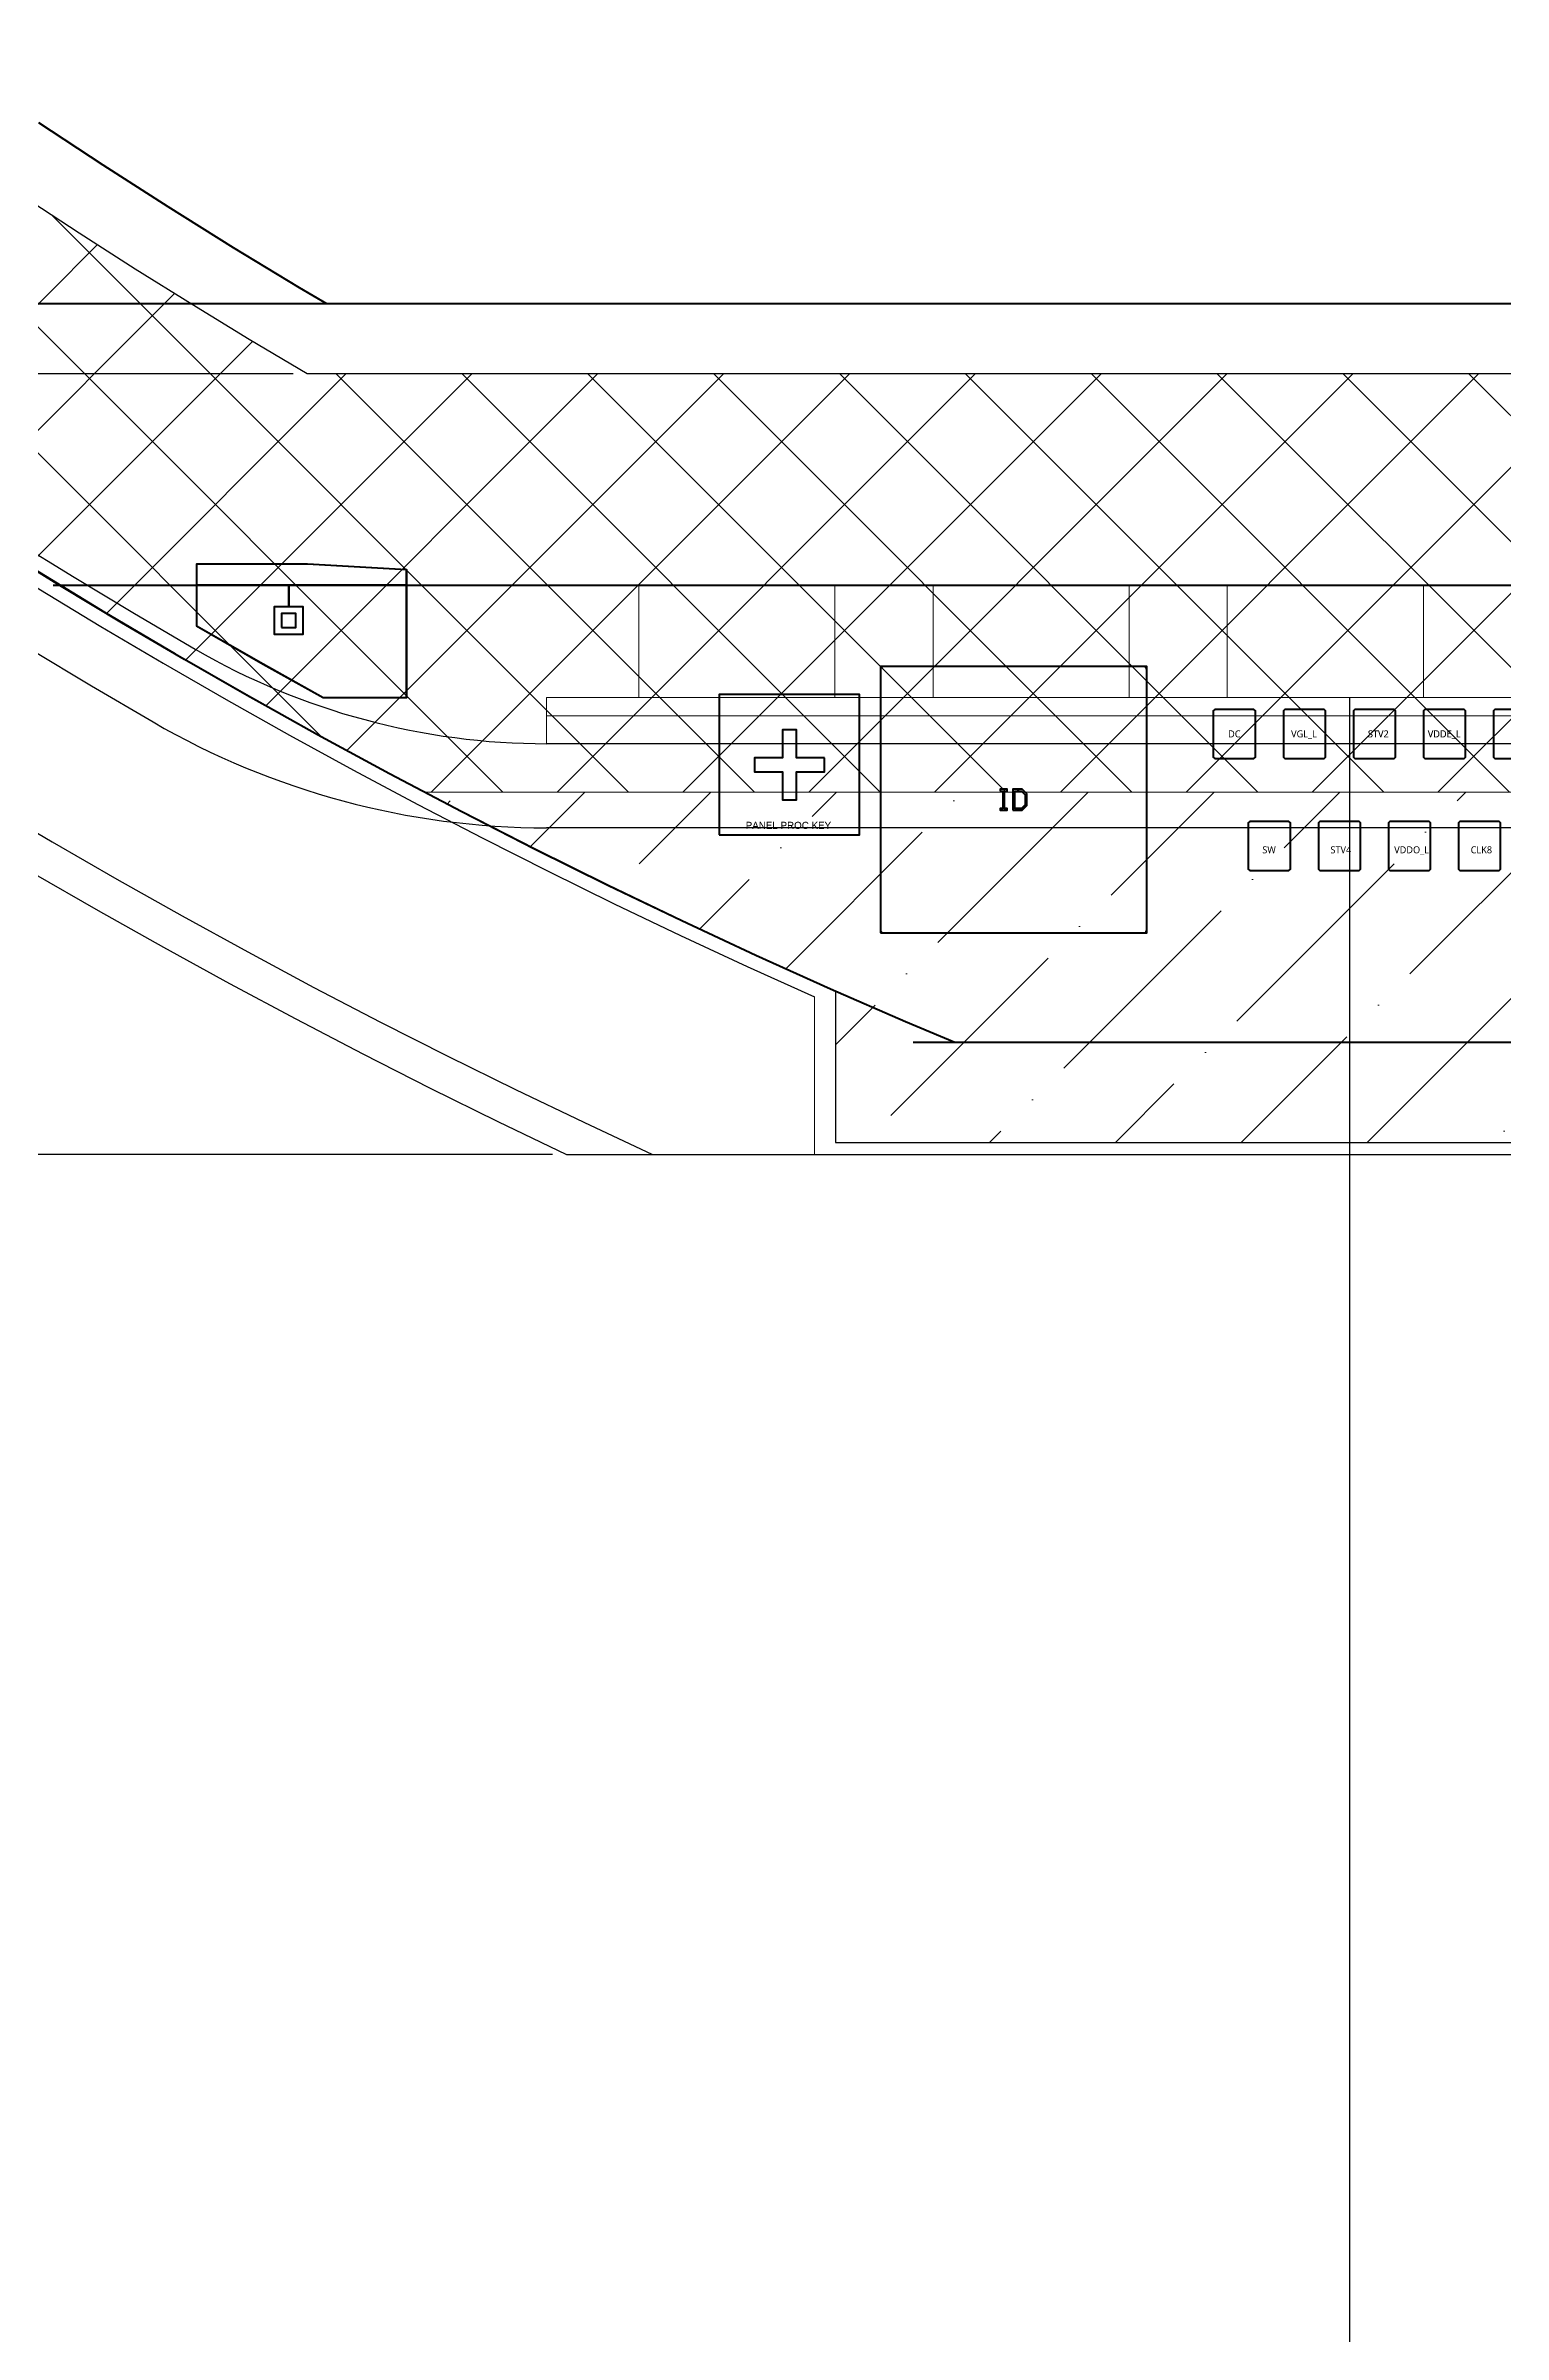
# Model space of a CAD drawing. Header units: millimetres. Extents: x 18626 to 19158, y -7082 to -6706.
# Drawn here: x 18729.26 to 18739.66, y -6895.28 to -6878.95 of the extents above; entities that cross this region are included whole.
import ezdxf
from ezdxf.enums import TextEntityAlignment as Align

# ---------------------------------------------------------------- set-up
doc = ezdxf.new("R2010")
doc.units = ezdxf.units.MM
doc.header["$LTSCALE"] = 10
doc.layers.get('Defpoints').update_dxf_attribs({"lineweight": 13})
for name, color, linetype, lineweight in [('cnt_frame.drawing', 125, 'Continuous', 100), ('DIM（标注）', 3, 'Continuous', 15), ('GATE.drawing', 3, 'Continuous', 100), ('ITO.drawing', 4, 'Continuous', 100), ('LAYOUT.drawing', 125, 'Continuous', 100), ('OUTLINE.drawing', 180, 'Continuous', 100)]:
    doc.layers.add(name, color=color, linetype=linetype, lineweight=lineweight)
doc.layers.add('FPC', color=30, linetype='Continuous')
doc.styles.get("Standard").update_dxf_attribs({"font": 'arial.ttf', "height": 5})
doc.styles.add('标注', font='')
doc.styles.get('标注').set_extended_font_data('Microsoft YaHei')
doc.dimstyles.new('STANDARD$0', dxfattribs={"dimtxt": 1, "dimasz": 5, "dimexe": 1, "dimexo": 0.1, "dimgap": 0.5, "dimtad": 0, "dimzin": 1, "dimdsep": 46, "dimtxsty": 'Standard', "dimcen": 0.09, "dimclrd": 256, "dimclre": 256, "dimclrt": 256, "dimadec": 0, "dimazin": 2, "dimtfac": 1, "dimtmove": 0, "dimatfit": 3, "dimfxl": 1, "dimtolj": 1, "dimarcsym": 0})

# ---------------------------------------------------------------- blocks, each defined once
blk = doc.blocks.new('*D29')
at = {"layer": 'Defpoints', "linetype": 'ByBlock', "transparency": 16777216}
for p in [(18754.137, -6797.304), (18731.259, -6880.794)]:
    blk.add_point(p, dxfattribs=at)
at = {"layer": 'DIM（标注）', "linetype": 'ByBlock', "lineweight": -2, "transparency": 16777216}
for p, q in [((18754.037, -6797.304), (18688.301, -6797.304)), ((18689.301, -6821.854), (18689.301, -6802.304)), ((18689.301, -6875.794), (18689.301, -6856.245)), ((18731.159, -6880.794), (18688.301, -6880.794))]:
    blk.add_line(p, q, dxfattribs=at)
at = {"layer": 'DIM（标注）', "linetype": 'ByBlock', "transparency": 16777216}
for points in [[(18689.301, -6797.304), (18690.134, -6802.304), (18688.467, -6802.304)], [(18689.301, -6880.794), (18690.134, -6875.794), (18688.467, -6875.794)]]:
    blk.add_solid(points, dxfattribs=at)
at = {"layer": 'DIM（标注）', "linetype": 'ByBlock', "transparency": 16777216, "insert": (18689.301, -6839.049), "char_height": 5, "attachment_point": 5, "rotation": 90}
blk.add_mtext('\\A1;83.49(A.A)', dxfattribs=at)
blk = doc.blocks.new('*D32')
at = {"layer": 'Defpoints', "linetype": 'ByBlock', "transparency": 16777216}
for p in [(18754.137, -6792.744), (18732.971, -6886.864)]:
    blk.add_point(p, dxfattribs=at)
at = {"layer": 'DIM（标注）', "linetype": 'ByBlock', "lineweight": -2, "transparency": 16777216}
for p, q in [((18754.037, -6792.744), (18646.059, -6792.744)), ((18647.059, -6797.744), (18647.059, -6823.793)), ((18647.059, -6855.816), (18647.059, -6881.864)), ((18732.871, -6886.864), (18646.059, -6886.864))]:
    blk.add_line(p, q, dxfattribs=at)
at = {"layer": 'DIM（标注）', "linetype": 'ByBlock', "transparency": 16777216}
for points in [[(18647.059, -6792.744), (18646.226, -6797.744), (18647.892, -6797.744)], [(18647.059, -6886.864), (18646.226, -6881.864), (18647.892, -6881.864)]]:
    blk.add_solid(points, dxfattribs=at)
at = {"layer": 'DIM（标注）', "linetype": 'ByBlock', "transparency": 16777216, "insert": (18647.059, -6839.804), "char_height": 5, "attachment_point": 5, "rotation": 90}
blk.add_mtext('\\A1;94.12%%p0.2', dxfattribs=at)
blk = doc.blocks.new('et_pad')
at = {"layer": 'GATE.drawing', "color": 3, "linetype": 'Continuous', "lineweight": 100}
blk.add_lwpolyline([(140, -100), (150, -90), (150, 240), (140, 250), (-140, 250), (-150, 240), (-150, -90), (-140, -100)], close=True, dxfattribs=at)
at = {"layer": 'OUTLINE.drawing', "color": 180, "linetype": 'Continuous', "lineweight": 100}
blk.add_lwpolyline([(140, -100), (150, -90), (150, 240), (140, 250), (-140, 250), (-150, 240), (-150, -90), (-140, -100)], close=True, dxfattribs=at)
blk = doc.blocks.new('cogag')
at = {"layer": 'GATE.drawing', "color": 3, "linetype": 'Continuous', "lineweight": 100}
for points in [[(16497.203, -7048.871), (16497.679, -7049.145), (16498.107, -7049.383), (16498.703, -7049.383), (16498.703, -7048.583), (16497.86, -7048.583), (16497.86, -7048.733), (16497.96, -7048.733), (16497.96, -7048.933), (16497.76, -7048.933), (16497.76, -7048.733), (16497.86, -7048.733), (16497.86, -7048.583), (16497.203, -7048.583)], [(16497.81, -7048.883), (16497.91, -7048.883), (16497.91, -7048.783), (16497.81, -7048.783)], [(16503.963, -7051.063), (16503.969, -7051.062), (16503.975, -7051.06), (16503.979, -7051.055), (16503.982, -7051.05), (16503.983, -7051.043), (16503.983, -7049.183), (16503.982, -7049.177), (16503.979, -7049.172), (16503.975, -7049.167), (16503.969, -7049.164), (16503.963, -7049.163), (16502.103, -7049.163), (16502.097, -7049.164), (16502.091, -7049.167), (16502.087, -7049.172), (16502.084, -7049.177), (16502.083, -7049.183), (16502.083, -7051.043), (16502.084, -7051.05), (16502.087, -7051.055), (16502.091, -7051.06), (16502.097, -7051.062), (16502.103, -7051.063)], [(16501.683, -7049.813), (16501.483, -7049.813), (16501.483, -7049.613), (16501.383, -7049.613), (16501.383, -7049.813), (16501.183, -7049.813), (16501.183, -7049.913), (16501.383, -7049.913), (16501.383, -7050.113), (16501.483, -7050.113), (16501.483, -7049.913), (16501.683, -7049.913)]]:
    blk.add_lwpolyline(points, close=True, dxfattribs=at)
at = {"layer": 'ITO.drawing', "color": 4, "linetype": 'Continuous', "lineweight": 100}
blk.add_lwpolyline([(16497.995, -7048.433), (16497.203, -7048.433), (16497.203, -7048.871), (16497.679, -7049.145), (16498.107, -7049.383), (16498.703, -7049.383), (16498.703, -7048.472)], close=True, dxfattribs=at)
at = {"layer": 'LAYOUT.drawing', "color": 125, "linetype": 'Continuous', "lineweight": 100}
for p, q in [((16493.204, -7046.573), (16548.812, -7046.573)), ((16496.048, -7048.471), (16496.547, -7048.774)), ((16496.547, -7048.774), (16497.05, -7049.071)), ((16497.05, -7049.071), (16497.556, -7049.362)), ((16497.556, -7049.362), (16498.066, -7049.647)), ((16498.066, -7049.647), (16498.579, -7049.925)), ((16498.579, -7049.925), (16499.096, -7050.197)), ((16499.096, -7050.197), (16499.616, -7050.463)), ((16499.616, -7050.463), (16500.139, -7050.722)), ((16500.139, -7050.722), (16500.665, -7050.975)), ((16500.665, -7050.975), (16501.194, -7051.222)), ((16501.194, -7051.222), (16501.727, -7051.462)), ((16501.727, -7051.462), (16502.262, -7051.695)), ((16502.262, -7051.695), (16502.614, -7051.843)), ((16502.614, -7051.843), (16539.402, -7051.843))]:
    blk.add_line(p, q, dxfattribs=at)
blk.add_lwpolyline([(16497.81, -7048.883), (16497.91, -7048.883), (16497.91, -7048.783), (16497.81, -7048.783)], close=True, dxfattribs=at)
at = {"layer": 'OUTLINE.drawing', "color": 180, "linetype": 'Continuous', "lineweight": 100}
for p, q in [((16496.074, -7045.28), (16496.534, -7045.583)), ((16496.534, -7045.583), (16496.997, -7045.88)), ((16496.997, -7045.88), (16497.464, -7046.172)), ((16497.464, -7046.172), (16497.935, -7046.458)), ((16497.935, -7046.458), (16498.13, -7046.573)), ((16498.13, -7046.573), (16543.886, -7046.573))]:
    blk.add_line(p, q, dxfattribs=at)
for points in [[(16502.083, -7051.063), (16503.983, -7051.063), (16503.983, -7049.163), (16502.083, -7049.163)], [(16500.933, -7050.363), (16501.933, -7050.363), (16501.933, -7049.363), (16500.933, -7049.363)], [(16502.938, -7050.052), (16502.956, -7050.052), (16502.956, -7050.175), (16502.938, -7050.175), (16502.938, -7050.188), (16502.987, -7050.188), (16502.987, -7050.175), (16502.969, -7050.175), (16502.969, -7050.052), (16502.987, -7050.052), (16502.987, -7050.038), (16502.938, -7050.038)], [(16503.028, -7050.188), (16503.095, -7050.188), (16503.128, -7050.155), (16503.128, -7050.071), (16503.095, -7050.038), (16503.066, -7050.038), (16503.066, -7050.052), (16503.089, -7050.052), (16503.115, -7050.077), (16503.115, -7050.15), (16503.089, -7050.175), (16503.042, -7050.175), (16503.042, -7050.052), (16503.066, -7050.052), (16503.066, -7050.038), (16503.028, -7050.038)]]:
    blk.add_lwpolyline(points, close=True, dxfattribs=at)
at = {"color": 1, "linetype": 'Continuous', "lineweight": 100, "xscale": 0.000999999996565748, "yscale": 0.000999999996565748, "zscale": 0.001, "row_count": 1, "row_spacing": 0.4000000000000001, "column_spacing": 0.5000000000000001}
for p, column_count in [((16504.608, -7049.718), 8), ((16504.858, -7050.518), 7)]:
    blk.add_blockref('et_pad', p, dxfattribs=dict(at, column_count=column_count))
at = {"layer": 'cnt_frame.drawing', "color": 6, "linetype": 'Continuous', "lineweight": 100, "style": '标注'}
for s, p in [('DC', (16504.608, -7049.643)), ('VGL_L', (16505.105, -7049.643)), ('STV2', (16505.636, -7049.643)), ('VDDE_L', (16506.106, -7049.643)), ('SW', (16504.856, -7050.47)), ('STV4', (16505.368, -7050.47)), ('VDDO_L', (16505.873, -7050.47)), ('CLK8', (16506.371, -7050.47))]:
    blk.add_text(s, height=0.05, dxfattribs=at).set_placement(p, align=Align.MIDDLE_CENTER)
at = {"layer": 'OUTLINE.drawing', "color": 180, "linetype": 'Continuous', "lineweight": 100}
blk.add_text('PANEL PROC KEY', height=0.05, dxfattribs=at).set_placement((16501.426, -7050.296), align=Align.MIDDLE_CENTER)
blk = doc.blocks.new('*D33')
at = {"layer": 'Defpoints', "linetype": 'ByBlock', "transparency": 16777216}
for p in [(18732.971, -6886.864), (18738.561, -6906.329)]:
    blk.add_point(p, dxfattribs=at)
at = {"layer": 'DIM（标注）', "linetype": 'ByBlock', "lineweight": -2, "transparency": 16777216}
for p, q in [((18732.871, -6886.864), (18646.059, -6886.864)), ((18647.059, -6891.864), (18647.059, -6901.329)), ((18647.059, -6911.329), (18647.059, -6901.329)), ((18738.461, -6906.329), (18646.059, -6906.329))]:
    blk.add_line(p, q, dxfattribs=at)
at = {"layer": 'DIM（标注）', "linetype": 'ByBlock', "transparency": 16777216}
for points in [[(18647.059, -6886.864), (18646.226, -6891.864), (18647.892, -6891.864)], [(18647.059, -6906.329), (18646.226, -6901.329), (18647.892, -6901.329)]]:
    blk.add_solid(points, dxfattribs=at)
at = {"layer": 'DIM（标注）', "linetype": 'ByBlock', "transparency": 16777216, "insert": (18647.059, -6927.341), "char_height": 5, "attachment_point": 5, "rotation": 90}
blk.add_mtext('\\A1;19.46%%p0.3', dxfattribs=at)
blk = doc.blocks.new('*D35')
at = {"layer": 'Defpoints', "linetype": 'ByBlock', "transparency": 16777216}
for p in [(18739.061, -6902.329), (18738.561, -6906.329)]:
    blk.add_point(p, dxfattribs=at)
at = {"layer": 'DIM（标注）', "linetype": 'ByBlock', "lineweight": -2, "transparency": 16777216}
for p, q in [((18690.068, -6897.329), (18690.068, -6892.329)), ((18738.961, -6902.329), (18689.068, -6902.329)), ((18690.068, -6902.329), (18690.068, -6906.329)), ((18739.061, -6902.329), (18739.061, -6902.329)), ((18738.461, -6906.329), (18689.068, -6906.329)), ((18690.068, -6916.329), (18690.068, -6911.329))]:
    blk.add_line(p, q, dxfattribs=at)
at = {"layer": 'DIM（标注）', "linetype": 'ByBlock', "transparency": 16777216}
for points in [[(18690.068, -6902.329), (18689.234, -6897.329), (18690.901, -6897.329)], [(18690.068, -6906.329), (18689.234, -6911.329), (18690.901, -6911.329)]]:
    blk.add_solid(points, dxfattribs=at)
at = {"layer": 'DIM（标注）', "linetype": 'ByBlock', "transparency": 16777216, "insert": (18690.068, -6923.627), "char_height": 5, "attachment_point": 5, "rotation": 90}
blk.add_mtext('\\A1;4.00', dxfattribs=at)
blk = doc.blocks.new('*D40')
at = {"layer": 'Defpoints', "linetype": 'ByBlock', "transparency": 16777216}
for p in [(18754.137, -6796.804), (18731.12, -6881.294)]:
    blk.add_point(p, dxfattribs=at)
at = {"layer": 'DIM（标注）', "linetype": 'ByBlock', "lineweight": -2, "transparency": 16777216}
for p, q in [((18754.037, -6796.804), (18673.244, -6796.804)), ((18674.244, -6815.083), (18674.244, -6801.804)), ((18674.244, -6876.294), (18674.244, -6863.016)), ((18731.02, -6881.294), (18673.244, -6881.294))]:
    blk.add_line(p, q, dxfattribs=at)
at = {"layer": 'DIM（标注）', "linetype": 'ByBlock', "transparency": 16777216}
for points in [[(18674.244, -6796.804), (18675.077, -6801.804), (18673.411, -6801.804)], [(18674.244, -6881.294), (18675.077, -6876.294), (18673.411, -6876.294)]]:
    blk.add_solid(points, dxfattribs=at)
at = {"layer": 'DIM（标注）', "linetype": 'ByBlock', "transparency": 16777216, "insert": (18674.244, -6839.049), "char_height": 5, "attachment_point": 5, "rotation": 90}
blk.add_mtext('\\A1;84.49%%p0.2(V.A)', dxfattribs=at)
blk = doc.blocks.new('SAGAGH')
at = {"layer": 'GATE.drawing', "color": 3, "linetype": 'Continuous', "lineweight": 100}
for points in [[(16177.257, -6944.367), (16177.734, -6944.64), (16178.161, -6944.879), (16178.757, -6944.879), (16178.757, -6944.079), (16177.915, -6944.079), (16177.915, -6944.229), (16178.015, -6944.229), (16178.015, -6944.429), (16177.815, -6944.429), (16177.815, -6944.229), (16177.915, -6944.229), (16177.915, -6944.079), (16177.257, -6944.079)], [(16177.865, -6944.379), (16177.965, -6944.379), (16177.965, -6944.279), (16177.865, -6944.279)], [(16184.018, -6946.559), (16184.024, -6946.558), (16184.029, -6946.555), (16184.034, -6946.551), (16184.037, -6946.545), (16184.038, -6946.539), (16184.038, -6944.679), (16184.037, -6944.673), (16184.034, -6944.667), (16184.029, -6944.663), (16184.024, -6944.66), (16184.018, -6944.659), (16182.158, -6944.659), (16182.151, -6944.66), (16182.146, -6944.663), (16182.141, -6944.667), (16182.139, -6944.673), (16182.138, -6944.679), (16182.138, -6946.539), (16182.139, -6946.545), (16182.141, -6946.551), (16182.146, -6946.555), (16182.151, -6946.558), (16182.158, -6946.559)], [(16181.738, -6945.309), (16181.538, -6945.309), (16181.538, -6945.109), (16181.438, -6945.109), (16181.438, -6945.309), (16181.238, -6945.309), (16181.238, -6945.409), (16181.438, -6945.409), (16181.438, -6945.609), (16181.538, -6945.609), (16181.538, -6945.409), (16181.738, -6945.409)]]:
    blk.add_lwpolyline(points, close=True, dxfattribs=at)
at = {"layer": 'ITO.drawing', "color": 4, "linetype": 'Continuous', "lineweight": 100}
blk.add_lwpolyline([(16178.049, -6943.929), (16177.257, -6943.929), (16177.257, -6944.367), (16177.734, -6944.64), (16178.161, -6944.879), (16178.757, -6944.879), (16178.757, -6943.968)], close=True, dxfattribs=at)
at = {"layer": 'LAYOUT.drawing', "color": 125, "linetype": 'Continuous', "lineweight": 100}
for p, q in [((16173.258, -6942.069), (16228.867, -6942.069)), ((16176.103, -6943.967), (16176.602, -6944.27)), ((16176.234, -6944.079), (16225.87, -6944.079)), ((16176.602, -6944.27), (16177.104, -6944.567)), ((16177.104, -6944.567), (16177.611, -6944.858)), ((16177.611, -6944.858), (16178.12, -6945.143)), ((16178.12, -6945.143), (16178.634, -6945.421)), ((16178.634, -6945.421), (16179.15, -6945.693)), ((16179.15, -6945.693), (16179.67, -6945.959)), ((16179.67, -6945.959), (16180.193, -6946.218)), ((16180.193, -6946.218), (16180.72, -6946.471)), ((16180.72, -6946.471), (16181.249, -6946.717)), ((16181.249, -6946.717), (16181.781, -6946.957)), ((16181.781, -6946.957), (16182.316, -6947.191)), ((16182.316, -6947.191), (16182.669, -6947.339)), ((16182.371, -6947.339), (16219.468, -6947.339)), ((16182.669, -6947.339), (16219.456, -6947.339))]:
    blk.add_line(p, q, dxfattribs=at)
blk.add_lwpolyline([(16177.865, -6944.379), (16177.965, -6944.379), (16177.965, -6944.279), (16177.865, -6944.279)], close=True, dxfattribs=at)
at = {"layer": 'OUTLINE.drawing', "color": 180, "linetype": 'Continuous', "lineweight": 100}
for p, q in [((16176.129, -6940.776), (16176.588, -6941.079)), ((16176.588, -6941.079), (16177.052, -6941.376)), ((16177.052, -6941.376), (16177.519, -6941.668)), ((16177.519, -6941.668), (16177.99, -6941.954)), ((16177.99, -6941.954), (16178.185, -6942.069)), ((16178.185, -6942.069), (16223.941, -6942.069))]:
    blk.add_line(p, q, dxfattribs=at)
for points in [[(16182.138, -6946.559), (16184.038, -6946.559), (16184.038, -6944.659), (16182.138, -6944.659)], [(16180.988, -6945.859), (16181.988, -6945.859), (16181.988, -6944.859), (16180.988, -6944.859)], [(16182.992, -6945.548), (16183.011, -6945.548), (16183.011, -6945.671), (16182.992, -6945.671), (16182.992, -6945.684), (16183.042, -6945.684), (16183.042, -6945.671), (16183.024, -6945.671), (16183.024, -6945.548), (16183.042, -6945.548), (16183.042, -6945.534), (16182.992, -6945.534)], [(16183.083, -6945.684), (16183.149, -6945.684), (16183.183, -6945.651), (16183.183, -6945.567), (16183.149, -6945.534), (16183.12, -6945.534), (16183.12, -6945.548), (16183.144, -6945.548), (16183.17, -6945.573), (16183.17, -6945.646), (16183.144, -6945.671), (16183.096, -6945.671), (16183.096, -6945.548), (16183.12, -6945.548), (16183.12, -6945.534), (16183.083, -6945.534)]]:
    blk.add_lwpolyline(points, close=True, dxfattribs=at)
at = {"color": 1, "linetype": 'Continuous', "lineweight": 100, "xscale": 0.000999999996565748, "yscale": 0.000999999996565748, "zscale": 0.001, "row_count": 1, "row_spacing": 0.4000000000000001, "column_spacing": 0.5000000000000001}
for p, column_count in [((16184.663, -6945.214), 8), ((16184.913, -6946.014), 7)]:
    blk.add_blockref('et_pad', p, dxfattribs=dict(at, column_count=column_count))
at = {"layer": 'cnt_frame.drawing', "color": 6, "linetype": 'Continuous', "lineweight": 100, "style": '标注'}
for s, p in [('DC', (16184.663, -6945.139)), ('VGL_L', (16185.16, -6945.139)), ('STV2', (16185.69, -6945.139)), ('VDDE_L', (16186.16, -6945.139)), ('SW', (16184.911, -6945.966)), ('STV4', (16185.423, -6945.966)), ('VDDO_L', (16185.928, -6945.966)), ('CLK8', (16186.426, -6945.966))]:
    blk.add_text(s, height=0.05, dxfattribs=at).set_placement(p, align=Align.MIDDLE_CENTER)
at = {"layer": 'OUTLINE.drawing', "color": 180, "linetype": 'Continuous', "lineweight": 100}
blk.add_text('PANEL PROC KEY', height=0.05, dxfattribs=at).set_placement((16181.481, -6945.791), align=Align.MIDDLE_CENTER)
blk = doc.blocks.new('SFTHHN')
h = blk.add_hatch()
h.set_pattern_fill('ANSI37', color=5, scale=0.2, style=0)
h.set_pattern_definition([(45, (-9078.69425, 872.2232), (-0.449012806, 0.449012806), []), (135, (-9078.69425, 872.2232), (-0.449012806, -0.449012806), [])])
h.paths.add_polyline_path([(17661.835, -6913.714, 4.042934), (17617.474, -6913.714)])
h.paths.add_polyline_path([(17616.638, -6910.73, -3.670869), (17662.671, -6910.73)], flags=16)
at = {"layer": 'DIM（标注）'}
h = blk.add_hatch(dxfattribs=at)
h.set_pattern_fill('ANSI36', color=6, scale=0.2, style=0)
h.set_pattern_definition([(45, (898.02664, 512.4706), (0.336759605, 1.234785217), [1.5875, -0.3175, 0, -0.3175])])
h.paths.add_polyline_path([(17658.9, -6916.214), (17658.9, -6915.134, 0.017135), (17661.835, -6913.714), (17617.474, -6913.714, 0.017135), (17620.409, -6915.134), (17620.409, -6916.214)])
at = {"color": 5}
for points in [[(17620.409, -6915.134), (17620.409, -6916.214), (17658.9, -6916.214), (17658.9, -6915.134, 4.733206), (17620.409, -6915.134)], [(17616.638, -6910.73, -3.670869), (17662.671, -6910.73), (17616.638, -6910.73)]]:
    blk.add_lwpolyline(points, format="xyb", dxfattribs=at)
at = {"layer": 'DIM（标注）', "color": 6}
blk.add_line((17617.474, -6913.714), (17661.835, -6913.714), dxfattribs=at)

msp = doc.modelspace()

# ---------------------------------------------------------------- linework, layer by layer
at = {"color": 2}
for p, q in [((18775.444, -6883.934), (18732.83, -6883.934)), ((18775.444, -6884.534), (18732.83, -6884.534))]:
    msp.add_line(p, q, dxfattribs=at)
at = {"color": 0}
msp.add_line((18732.971, -6886.864), (18775.303, -6886.864), dxfattribs=at)
for radius, start, end in [(49.44, 295.3483, 244.6517), (49.18, 294.7012, 245.2988), (47.68, 294.0033, 245.9967)]:
    msp.add_arc((18754.137, -6842.184), radius, start, end, dxfattribs=at)
at = {"color": 2}
for centre, radius, start, end in [((18754.137, -6842.184), 48.08, 300.1044, 239.8956), ((18754.137, -6842.184), 47.48, 300.1044, 239.8956), ((18732.83, -6878.934), 5, 239.8956, 270), ((18732.83, -6878.934), 5.6, 239.8956, 270)]:
    msp.add_arc(centre, radius, start, end, dxfattribs=at)
at = {"layer": 'DIM（标注）', "color": 42}
for p in [(18775.444, -6883.604), (18732.83, -6883.934)]:
    msp.add_line(p, (18732.83, -6883.604), dxfattribs=at)
at = {"layer": 'DIM（标注）', "color": 5}
msp.add_line((18775.444, -6883.734), (18732.83, -6883.734), dxfattribs=at)
at = {"layer": 'DIM（标注）', "color": 0}
msp.add_line((18734.741, -6885.741), (18734.741, -6886.864), dxfattribs=at)
at = {"layer": 'DIM（标注）', "color": 6}
for points in [[(18734.887, -6882.804), (18734.887, -6883.604), (18733.487, -6883.604), (18733.487, -6882.804)], [(18736.987, -6882.804), (18736.987, -6883.604), (18735.587, -6883.604), (18735.587, -6882.804)], [(18739.087, -6882.804), (18739.087, -6883.604), (18737.687, -6883.604), (18737.687, -6882.804)]]:
    msp.add_lwpolyline(points, close=True, dxfattribs=at)
at = {"layer": 'FPC', "color": 30}
msp.add_line((18738.561, -6906.329), (18738.561, -6883.604), dxfattribs=at)

# ---------------------------------------------------------------- block references
for name, p in [('SFTHHN', (1114.482, 29.435)), ('SAGAGH', (2553.074, 61.275))]:
    msp.add_blockref(name, p)
at = {"layer": 'DIM（标注）', "color": 0}
msp.add_blockref('cogag', (2233.129, 165.779), dxfattribs=at)

# ---------------------------------------------------------------- dimensions: what is measured, and where the dimension line sits
at = {"layer": 'DIM（标注）', "color": 3}
for base, p1, p2, override, picture, middle in [((18647.059, -6886.864), (18754.137, -6792.744), (18732.971, -6886.864), {"dimtol": 1, "dimtp": 0.2, "dimtm": 0.2, "dimfxl": 1.5, "dimarcsym": 2}, '*D32', (18647.059, -6839.804)), ((18647.059, -6906.3293), (18732.9706, -6886.8645), (18738.5614, -6906.3293), {"dimtol": 1, "dimtp": 0.3, "dimtm": 0.3, "dimfxl": 1.5, "dimarcsym": 2}, '*D33', (18647.059, -6927.3408))]:
    dim = msp.add_linear_dim(base=base, p1=p1, p2=p2, angle=90, dimstyle='STANDARD$0', override=override, dxfattribs=at)
    dim.commit()
    dim.dimension.update_dxf_attribs({"geometry": picture, "text_midpoint": middle})
dim = msp.add_linear_dim(base=(18674.244, -6796.804), p1=(18731.12, -6881.294), p2=(18754.137, -6796.804), angle=90, text='<>(V.A)', dimstyle='STANDARD$0', override={"dimtol": 1, "dimtp": 0.2, "dimtm": 0.2, "dimfxl": 1.5, "dimarcsym": 2}, dxfattribs=at)
dim.commit()
dim.dimension.update_dxf_attribs({"geometry": '*D40', "text_midpoint": (18674.244, -6839.049)})
at = {"layer": 'DIM（标注）', "color": 0}
dim = msp.add_linear_dim(base=(18689.301, -6797.304), p1=(18731.259, -6880.794), p2=(18754.137, -6797.304), angle=90, dimstyle='STANDARD$0', override={"dimpost": '(A.A)'}, dxfattribs=at)
dim.commit()
dim.dimension.update_dxf_attribs({"geometry": '*D29', "text_midpoint": (18689.301, -6839.049)})
at = {"layer": 'DIM（标注）'}
dim = msp.add_linear_dim(base=(18690.068, -6906.329), p1=(18739.061, -6902.329), p2=(18738.561, -6906.329), angle=90, dimstyle='STANDARD$0', override={"dimfxl": 1.5, "dimarcsym": 2}, dxfattribs=at)
dim.commit()
dim.dimension.update_dxf_attribs({"geometry": '*D35', "text_midpoint": (18690.068, -6923.627)})

doc.saveas('drawing.dxf')
